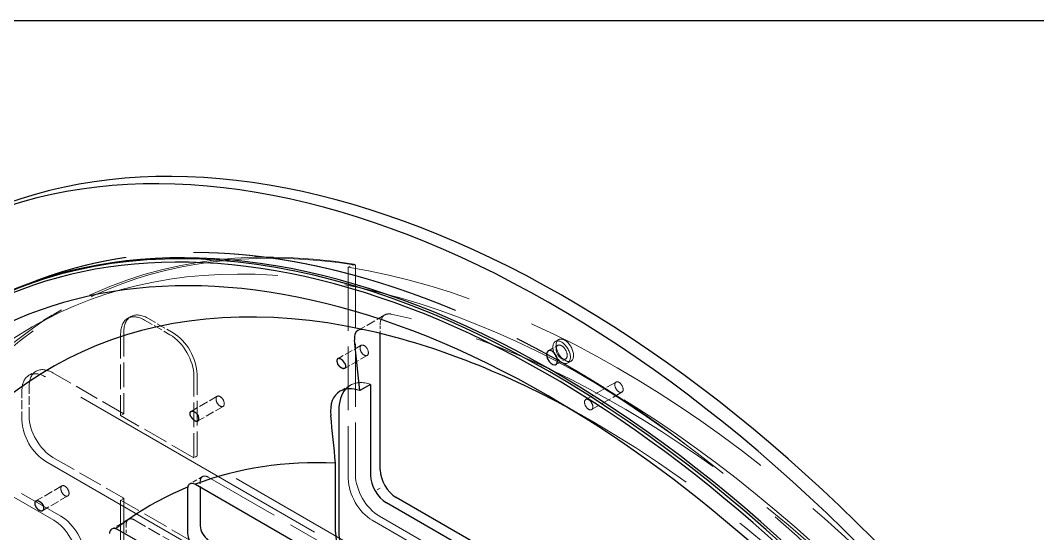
# Model space of a CAD drawing. Extents: x 0 to 894, y -8 to 586.
# Drawn here: x 54.64 to 99.82, y 551.19 to 574 of the extents above; entities that cross this region are included whole.
import ezdxf

# ---------------------------------------------------------------- set-up
doc = ezdxf.new("R2010")
doc.units = 0
doc.linetypes.add('DASHED', pattern=[15, 12, -3])
doc.layers.get('0').update_dxf_attribs({"lineweight": 13})

msp = doc.modelspace()

# ---------------------------------------------------------------- linework, layer by layer
at = {"color": 7, "lineweight": 25}
for p, q in [((30, 574), (821, 574)), ((70.6207, 554.0275), (70.6207, 560.0864)), ((70.1965, 557.8238), (69.7113, 557.5437)), ((70.1965, 557.8238), (70.1965, 553.7826)), ((68.7822, 556.6403), (68.7822, 551.3331)), ((68.6408, 551.2514), (68.6408, 554.3209)), ((62.0647, 553.2508), (62.0732, 553.2542)), ((62.0647, 553.1702), (62.0647, 551.2106)), ((62.4023, 553.3836), (62.4018, 553.3834)), ((69.1818, 549.4694), (62.4183, 553.3743)), ((62.6304, 553.2518), (62.6304, 551.5372)), ((95.9933, 538.5621), (71.3278, 552.8028)), ((92.8239, 539.9021), (70.9036, 552.5578)), ((58.8837, 551.4142), (58.8764, 551.4086)), ((60.6505, 550.3941), (58.9535, 551.3739))]:
    msp.add_line(p, q, dxfattribs=at)
at = {"color": 7, "linetype": 'DASHED', "lineweight": 13, "ltscale": 0.007144}
msp.add_line((69.2065, 563.0263), (69.454, 563.1692), dxfattribs=at)
at = {"color": 7, "linetype": 'DASHED', "lineweight": 13, "ltscale": 0.235177}
msp.add_line((69.2065, 563.0263), (69.2065, 553.6193), dxfattribs=at)
at = {"color": 7, "linetype": 'DASHED', "lineweight": 13, "ltscale": 0.002109}
msp.add_line((69.5247, 563.1232), (69.454, 563.1692), dxfattribs=at)
at = {"color": 7, "linetype": 'DASHED', "lineweight": 13, "ltscale": 0.233006}
msp.add_line((69.5247, 563.1232), (69.5247, 553.803), dxfattribs=at)
at = {"color": 7, "linetype": 'DASHED', "lineweight": 13, "ltscale": 0.037763}
msp.add_line((55.1662, 560.382), (56.4744, 561.1373), dxfattribs=at)
at = {"color": 7, "linetype": 'DASHED', "lineweight": 13, "ltscale": 0.004082}
for p, q in [((59.547, 560.8379), (59.4055, 560.7562)), ((79.0981, 558.8584), (78.9568, 558.7768)), ((59.2363, 556.5178), (59.0949, 556.4362)), ((62.489, 554.6399), (62.3476, 554.5582)), ((59.2363, 552.7619), (59.0949, 552.6803))]:
    msp.add_line(p, q, dxfattribs=at)
at = {"color": 7, "linetype": 'DASHED', "lineweight": 13, "ltscale": 0.03266}
for p, q in [((60.297, 560.7636), (61.4283, 560.1104)), ((60.1555, 560.6819), (61.2869, 560.0288)), ((55.029, 556.4158), (55.029, 557.7221)), ((54.7108, 556.232), (54.7108, 557.5384))]:
    msp.add_line(p, q, dxfattribs=at)
at = {"color": 7, "linetype": 'DASHED', "lineweight": 13, "ltscale": 0.034426}
msp.add_line((70.8278, 560.9082), (69.6353, 560.2197), dxfattribs=at)
at = {"color": 7, "linetype": 'DASHED', "lineweight": 13, "ltscale": 0.009101}
msp.add_line((70.6207, 560.0864), (70.6207, 560.4504), dxfattribs=at)
at = {"color": 7, "linetype": 'DASHED', "lineweight": 13, "ltscale": 0.090835}
for p, q in [((59.0949, 560.0696), (59.0949, 556.4362)), ((59.2363, 560.1512), (59.2363, 556.5178)), ((59.2363, 556.5178), (56.0897, 558.3345)), ((62.3476, 554.5582), (62.3476, 558.1916)), ((62.489, 554.6399), (62.489, 558.2733)), ((56.0897, 554.5786), (59.2363, 552.7619))]:
    msp.add_line(p, q, dxfattribs=at)
at = {"color": 7, "linetype": 'DASHED', "lineweight": 13, "ltscale": 0.030088}
msp.add_line((69.7836, 559.5599), (68.7413, 558.9581), dxfattribs=at)
at = {"color": 7, "linetype": 'DASHED', "lineweight": 13, "ltscale": 0.012247}
for p, q in [((78.5067, 559.5562), (78.0825, 559.3112)), ((78.8567, 558.95), (78.4325, 558.705))]:
    msp.add_line(p, q, dxfattribs=at)
at = {"color": 7, "linetype": 'DASHED', "lineweight": 13, "ltscale": 0.004083}
msp.add_line((78.5482, 559.811), (78.4067, 559.7294), dxfattribs=at)
at = {"color": 7, "linetype": 'DASHED', "lineweight": 13, "ltscale": 0.02893}
msp.add_line((70.0436, 559.1096), (69.0415, 558.531), dxfattribs=at)
at = {"color": 7, "linetype": 'DASHED', "lineweight": 13, "ltscale": 0.032798}
msp.add_line((80.1738, 557.9017), (79.0376, 558.5577), dxfattribs=at)
at = {"color": 7, "linetype": 'DASHED', "lineweight": 13, "ltscale": 3.4e-05}
msp.add_line((79.0993, 558.8591), (79.0981, 558.8584), dxfattribs=at)
at = {"color": 7, "linetype": 'DASHED', "lineweight": 13, "ltscale": 0.009186}
msp.add_line((55.3397, 558.4088), (55.0215, 558.2251), dxfattribs=at)
at = {"color": 7, "linetype": 'DASHED', "lineweight": 13}
for p, q in [((106.6832, 528.7569), (55.7715, 558.1508)), ((100.6021, 532.6353), (62.489, 554.6399)), ((55.7715, 554.3949), (106.6832, 525.001)), ((59.0949, 552.6803), (59.0949, 508.6711)), ((59.2363, 552.7619), (59.2363, 508.7528)), ((70.2672, 551.7821), (97.1372, 536.2687)), ((70.5854, 551.9658), (97.4554, 536.4524))]:
    msp.add_line(p, q, dxfattribs=at)
at = {"color": 7, "linetype": 'DASHED', "lineweight": 13, "ltscale": 0.013534}
msp.add_line((69.3001, 557.7848), (68.8313, 557.5141), dxfattribs=at)
at = {"color": 7, "linetype": 'DASHED', "lineweight": 13, "ltscale": 0.038784}
for p, q in [((81.0973, 557.9269), (79.7538, 557.1512)), ((81.3573, 557.4766), (80.0138, 556.7009))]:
    msp.add_line(p, q, dxfattribs=at)
at = {"color": 7, "linetype": 'DASHED', "lineweight": 13, "ltscale": 0.033509}
for p, q in [((63.3843, 557.2941), (62.2235, 556.6239)), ((56.49, 553.3137), (55.3292, 552.6435))]:
    msp.add_line(p, q, dxfattribs=at)
at = {"color": 7, "linetype": 'DASHED', "lineweight": 13, "ltscale": 0.056123}
msp.add_line((80.0321, 556.1873), (78.0879, 557.3097), dxfattribs=at)
at = {"color": 7, "linetype": 'DASHED', "lineweight": 13, "ltscale": 0.032251}
for p, q in [((63.6443, 556.8438), (62.5271, 556.1988)), ((56.75, 552.8634), (55.6328, 552.2183))]:
    msp.add_line(p, q, dxfattribs=at)
at = {"color": 7, "linetype": 'DASHED', "lineweight": 13, "ltscale": 0.093897}
for p, q in [((62.3476, 554.5582), (59.0949, 556.4362)), ((62.3476, 550.8023), (59.0949, 552.6803))]:
    msp.add_line(p, q, dxfattribs=at)
at = {"color": 7, "linetype": 'DASHED', "lineweight": 13, "ltscale": 0.16839}
msp.add_line((56.4432, 551.9658), (50.61, 555.3337), dxfattribs=at)
at = {"color": 7, "linetype": 'DASHED', "lineweight": 13, "ltscale": 0.170718}
msp.add_line((56.125, 551.7821), (50.2112, 555.1965), dxfattribs=at)
at = {"color": 7, "linetype": 'DASHED', "lineweight": 13, "ltscale": 6.1e-05}
for p, q in [((55.0263, 555.1894), (55.0242, 555.1882)), ((69.522, 552.5767), (69.5199, 552.5754))]:
    msp.add_line(p, q, dxfattribs=at)
at = {"color": 7, "linetype": 'DASHED', "lineweight": 13, "ltscale": 0.016574}
msp.add_line((62.734, 553.7257), (62.1598, 553.3942), dxfattribs=at)
at = {"color": 7, "linetype": 'DASHED', "lineweight": 13, "ltscale": 0.281691}
msp.add_line((62.984, 553.7009), (72.742, 548.0671), dxfattribs=at)
at = {"color": 7, "linetype": 'DASHED', "lineweight": 13, "ltscale": 0.006124}
msp.add_line((62.6304, 553.4968), (62.6304, 553.2518), dxfattribs=at)
at = {"color": 7, "lineweight": 13}
msp.add_line((70.6207, 553.211), (70.4902, 553.1356), dxfattribs=at)
at = {"color": 7, "linetype": 'DASHED', "lineweight": 13, "ltscale": 0.021677}
msp.add_line((59.4459, 551.8273), (58.695, 551.3938), dxfattribs=at)
at = {"color": 7, "linetype": 'DASHED', "lineweight": 13, "ltscale": 0.04899}
msp.add_line((59.6959, 551.8025), (61.393, 550.8228), dxfattribs=at)
at = {"color": 7, "linetype": 'DASHED', "lineweight": 13, "ltscale": 0.011227}
msp.add_line((59.3424, 551.5984), (59.3424, 551.1493), dxfattribs=at)
at = {"color": 7, "lineweight": 25}
for points in [[(69.7113, 557.5437, 0.000196), (69.4774, 559.7903)], [(68.6408, 554.3209, 0.000314), (68.4284, 556.436)]]:
    msp.add_lwpolyline(points, format="xyb", dxfattribs=at)
at = {"color": 7, "linetype": 'DASHED', "lineweight": 13}
msp.add_arc((79.0103, 559.0109), 0.176, 270.85028, 299.95239, dxfattribs=at)
at = {"color": 7, "lineweight": 25}
for centre, major_axis, ratio, start_param, end_param in [((78.8232, 516.3054), (27.8, -48.151), 0.57735, 1.8561945, 3.141611), ((78.2575, 515.9788), (27.8, -48.151), 0.57735, 1.8561945, 3.141611), ((78.1514, 515.9175), (26, -45.0333), 0.57735, 0.0000184, 3.141611), ((78.2575, 515.9788), (26, -45.0333), 0.57735, 1.8561945, 3.141611), ((78.0807, 515.8767), (25.375, -43.9508), 0.57735, 2.3559928, 7.0688158), ((78.0807, 515.8767), (25.95, -44.9467), 0.57735, 5.4975854, 10.2104084), ((78.2575, 515.9788), (27.8, -48.151), 0.57735, 3.141611, 6.2832037), ((80.0252, 516.9994), (24, -41.5692), 0.57735, 2.6586575, 3.4637961), ((70.206, 559.4016), (0.5986, -0.7997), 0.528945, 3.078479, 3.8664203), ((70.2078, 559.3984), (0.6003, -0.8031), 0.528012, 2.5953887, 3.0789275), ((80.0252, 516.9994), (24, -41.5692), 0.57735, 2.3844451, 2.6586575), ((78.2575, 559.0081), (0.175, -0.3031), 0.57735, 3.1416217, 5.9977871), ((78.2575, 559.0081), (0.175, -0.3031), 0.57735, 0.0000291, 3.1416217), ((78.2575, 559.0081), (0.175, -0.3031), 0.57735, 5.9977871, 6.2832144), ((70.55, 555.6197), (-1.25, 2.1651), 0.57735, 0.1938776, 0.7853982), ((70.2605, 555.4592), (1.4999, -2.0083), 0.533689, 2.4937304, 3.0784039), ((70.2421, 555.4898), (1.4825, -1.9769), 0.537348, 3.0769259, 3.8693413), ((78.0807, 515.8767), (25.375, -43.9508), 0.57735, 1.8561945, 2.3559928), ((80.6616, 517.3668), (20.25, -35.074), 0.57735, 2.7893678, 3.047569), ((71.3278, 553.6193), (0.5, -0.866), 0.57735, 3.9269908, 5.4977871), ((70.9036, 553.3743), (-0.5, 0.866), 0.57735, 0.7853982, 2.3561945), ((80.6616, 517.3668), (20.25, -35.074), 0.57735, 3.0629669, 3.2202184), ((62.4183, 552.9661), (0.25, -0.433), 0.57735, 3.7073111, 3.9269908), ((62.4507, 552.9864), (0.3095, -0.3952), 0.56213, 3.0621198, 3.6286797), ((62.4522, 552.9842), (0.3109, -0.3975), 0.560711, 2.3248308, 3.0626122), ((62.4183, 552.9661), (0.25, -0.433), 0.57735, 2.3561945, 2.4028554), ((55.4807, 552.4311), (0.1623, -0.2051), 0.584861, 3.0558578, 4.3421393), ((55.4807, 552.4311), (0.1632, -0.2053), 0.584135, 6.1963397, 7.4807503), ((80.0252, 516.9994), (24, -41.5692), 0.57735, 3.4637961, 5.0216681), ((58.986, 550.9858), (0.3112, -0.3943), 0.578284, 3.0576417, 3.7973013), ((58.9875, 550.9836), (0.3127, -0.3965), 0.576806, 2.4931062, 3.0579793), ((58.9535, 550.9656), (0.25, -0.433), 0.57735, 2.3561945, 2.5758738), ((62.984, 551.3331), (0.25, -0.433), 0.57735, 3.9269908, 5.4977871), ((70.4086, 550.2308), (1.25, -2.1651), 0.57735, 3.9269908, 4.7307931), ((70.55, 550.3124), (-1.25, 2.1651), 0.57735, 0.7853982, 1.5892005), ((62.4183, 551.0065), (0.25, -0.433), 0.57735, 3.9269908, 5.4977871)]:
    msp.add_ellipse(centre, major_axis=major_axis, ratio=ratio, start_param=start_param, end_param=end_param, dxfattribs=at)
at = {"color": 7, "linetype": 'DASHED', "lineweight": 13}
for centre, major_axis, ratio, start_param, end_param in [((78.8232, 516.3054), (27.8, -48.151), 0.57735, 3.141611, 6.2832037), ((81.5455, 517.8771), (24.95, -43.2147), 0.57735, 2.703836, 3.4252393), ((80.1667, 517.081), (25, -43.3013), 0.57735, 2.3559928, 3.141611), ((81.4748, 517.8363), (25, -43.3013), 0.57735, 2.7031114, 3.141611), ((81.2273, 517.6934), (25, -43.3013), 0.57735, 1.8555398, 2.7031114), ((78.2575, 515.9788), (26, -45.0333), 0.57735, 3.141611, 6.2832037), ((81.4748, 517.8363), (25, -43.3013), 0.57735, 3.141611, 3.4263361), ((60.1555, 559.4572), (0.75, -1.299), 0.57735, 3.1415927, 3.9269908), ((60.297, 559.5389), (0.75, -1.299), 0.57735, 3.1415927, 3.9269908), ((60.1555, 559.4572), (0.75, -1.299), 0.57735, 2.3561945, 3.1415927), ((60.297, 559.5389), (0.75, -1.299), 0.57735, 2.3561945, 3.1415927), ((71.3278, 560.0422), (0.5, -0.866), 0.57735, 3.1416192, 3.9269908), ((71.3278, 560.0422), (0.5, -0.866), 0.57735, 2.6586575, 3.1416192), ((81.2273, 517.6934), (24, -41.5692), 0.57735, 1.8929997, 2.6586575), ((80.1667, 517.081), (25, -43.3013), 0.57735, 3.141611, 6.2832037), ((61.2869, 558.804), (0.75, -1.299), 0.57735, 0.7853982, 2.3561945), ((61.4283, 558.8857), (0.75, -1.299), 0.57735, 0.7853982, 2.3561945), ((78.8232, 559.3347), (0.275, -0.4763), 0.57735, 2.8561945, 3.1415927), ((78.8232, 559.3347), (0.275, -0.4763), 0.57735, 0.0042704, 2.8561945), ((69.9136, 559.3347), (0.13, -0.2252), 0.57735, 3.1416217, 4.4269908), ((69.9136, 559.3347), (0.13, -0.2252), 0.57735, 0.0000291, 3.1416217), ((78.6817, 559.2531), (-0.275, 0.4763), 0.57735, 0.0000291, 3.1416217), ((78.8232, 559.3347), (0.275, -0.4763), 0.57735, 3.1415927, 4.7081186), ((78.6817, 559.2531), (-0.275, 0.4763), 0.57735, 5.9977871, 6.2832144), ((78.6817, 559.2531), (-0.175, 0.3031), 0.57735, 0.0000291, 2.8561945), ((78.6817, 559.2531), (-0.275, 0.4763), 0.57735, 3.1416217, 5.9977871), ((78.6817, 559.2531), (-0.175, 0.3031), 0.57735, 3.1416217, 6.2832144), ((69.9136, 559.3347), (0.13, -0.2252), 0.57735, 4.4269908, 6.2832144), ((78.6817, 559.2531), (-0.175, 0.3031), 0.57735, 2.8561945, 3.1416217), ((56.0897, 557.1098), (0.75, -1.299), 0.57735, 2.3561945, 3.1415927), ((79.3364, 516.8704), (25.7423, -44.2212), 0.572459, 1.8525811, 2.3560987), ((55.7715, 556.9261), (0.75, -1.299), 0.57735, 3.1415927, 3.9269908), ((55.7715, 556.9261), (0.75, -1.299), 0.57735, 2.3561945, 3.1415927), ((56.0897, 557.1098), (0.75, -1.299), 0.57735, 3.1415927, 3.9269908), ((70.55, 555.6197), (-1.25, 2.1651), 0.57735, 6.2831314, 6.4770629), ((70.55, 555.6197), (-1.25, 2.1651), 0.57735, 5.6991451, 6.2831314), ((80.1667, 517.081), (25, -43.3013), 0.57735, 0.7856305, 2.3559928), ((81.2273, 557.7017), (0.13, -0.2252), 0.57735, 3.1416217, 4.4269908), ((81.2273, 557.7017), (0.13, -0.2252), 0.57735, 4.4269908, 6.2832144), ((81.2273, 557.7017), (0.13, -0.2252), 0.57735, 0.0000291, 3.1416217), ((63.5143, 557.0689), (0.13, -0.2252), 0.57735, 3.1416217, 6.2832144), ((63.5143, 557.0689), (0.13, -0.2252), 0.57735, 1.2853982, 3.1416217), ((79.8838, 556.9261), (-0.13, 0.2252), 0.57735, 0.0000291, 1.2853982), ((79.8838, 556.9261), (-0.13, 0.2252), 0.57735, 3.1416217, 6.2832144), ((63.5143, 557.0689), (0.13, -0.2252), 0.57735, 0.0000291, 1.2853982), ((80.0252, 516.9994), (24, -41.5692), 0.57735, 2.3559928, 2.3844451), ((79.8838, 556.9261), (-0.13, 0.2252), 0.57735, 1.2853982, 3.1416217), ((55.7715, 555.6197), (0.75, -1.299), 0.57735, 3.9269908, 5.4977871), ((56.0897, 555.8034), (0.75, -1.299), 0.57735, 3.9269908, 5.4977871), ((80.0252, 516.9994), (24, -41.5692), 0.57735, 1.8929997, 2.3559928), ((62.984, 553.2927), (0.25, -0.433), 0.57735, 3.1415927, 3.9269908), ((62.984, 553.2927), (0.25, -0.433), 0.57735, 2.3561945, 3.1415927), ((70.2672, 553.0069), (0.75, -1.299), 0.57735, 3.9269908, 5.4977871), ((70.5854, 553.1906), (0.75, -1.299), 0.57735, 3.9269908, 5.4977871), ((56.62, 553.0885), (0.13, -0.2252), 0.57735, 3.1416217, 6.2832144), ((56.62, 553.0885), (0.13, -0.2252), 0.57735, 1.2853982, 3.1416217), ((56.62, 553.0885), (0.13, -0.2252), 0.57735, 0.0000291, 1.2853982), ((56.125, 550.5574), (0.75, -1.299), 0.57735, 0.7853982, 2.3561945), ((56.4432, 550.7411), (0.75, -1.299), 0.57735, 0.7853982, 2.3561945), ((59.6959, 551.3943), (0.25, -0.433), 0.57735, 3.1415927, 3.9269908), ((59.6959, 551.3943), (0.25, -0.433), 0.57735, 2.3561945, 3.1415927)]:
    msp.add_ellipse(centre, major_axis=major_axis, ratio=ratio, start_param=start_param, end_param=end_param, dxfattribs=at)
for points, degree, knots in [([(61.2288, 489.2749), (61.1713, 489.3527), (61.0562, 489.5083), (60.8837, 489.7417), (60.7112, 489.9751), (60.5389, 490.2084), (60.3666, 490.4417), (60.1945, 490.675), (60.0225, 490.9084), (59.8505, 491.142), (59.6787, 491.3757), (59.5069, 491.6097), (59.3352, 491.8439), (59.1636, 492.0784), (58.9922, 492.3132), (58.8209, 492.5482), (58.6498, 492.7834), (58.479, 493.0188), (58.3084, 493.2545), (58.1381, 493.4905), (57.968, 493.7267), (57.7983, 493.9632), (57.629, 494.2), (57.4599, 494.4371), (57.2912, 494.6746), (57.1229, 494.9124), (56.9549, 495.1506), (56.7874, 495.3891), (56.6203, 495.6281), (56.4536, 495.8675), (56.2873, 496.1073), (56.1216, 496.3475), (55.9563, 496.5882), (55.7916, 496.8293), (55.6274, 497.0709), (55.4638, 497.3129), (55.3008, 497.5554), (55.1384, 497.7984), (54.9766, 498.0418), (54.8155, 498.2858), (54.655, 498.5303), (54.4953, 498.7753), (54.3362, 499.0209), (54.1779, 499.267), (54.0203, 499.5136), (53.8636, 499.7608), (53.7076, 500.0086), (53.5524, 500.257), (53.3981, 500.5059), (53.2445, 500.7556), (53.0914, 501.0066), (52.9384, 501.2595), (52.7854, 501.5146), (52.6328, 501.7714), (52.4812, 502.0288), (52.3313, 502.2857), (52.1834, 502.5417), (52.0373, 502.7971), (51.8926, 503.0525), (51.749, 503.3083), (51.6064, 503.5648), (51.4649, 503.8219), (51.3244, 504.0795), (51.185, 504.3378), (51.0467, 504.5965), (50.9093, 504.8558), (50.7731, 505.1156), (50.6379, 505.376), (50.5037, 505.6368), (50.3706, 505.8981), (50.2385, 506.1598), (50.1074, 506.422), (49.9775, 506.6846), (49.8485, 506.9477), (49.7206, 507.2111), (49.5938, 507.4749), (49.468, 507.7391), (49.3432, 508.0037), (49.2195, 508.2686), (49.0969, 508.5339), (48.9753, 508.7995), (48.8547, 509.0653), (48.7352, 509.3315), (48.6167, 509.598), (48.4992, 509.8647), (48.3828, 510.1317), (48.2675, 510.3989), (48.1531, 510.6664), (48.0399, 510.934), (47.9276, 511.2019), (47.8164, 511.47), (47.7062, 511.7382), (47.5971, 512.0066), (47.489, 512.2752), (47.382, 512.5439), (47.2759, 512.8128), (47.1709, 513.0817), (47.067, 513.3508), (46.964, 513.62), (46.8622, 513.8892), (46.7613, 514.1585), (46.6615, 514.4279), (46.5627, 514.6974), (46.4649, 514.9668), (46.3681, 515.2364), (46.2722, 515.5065), (46.1769, 515.7778), (46.0821, 516.0505), (45.988, 516.3244), (45.8948, 516.5986), (45.8029, 516.8722), (45.7124, 517.1445), (45.6234, 517.4153), (45.5359, 517.6851), (45.4494, 517.9542), (45.3641, 518.2233), (45.2798, 518.4922), (45.1965, 518.761), (45.1142, 519.0297), (45.033, 519.2983), (44.9529, 519.5668), (44.8738, 519.8351), (44.7958, 520.1033), (44.7188, 520.3714), (44.6428, 520.6393), (44.568, 520.907), (44.4942, 521.1745), (44.4215, 521.4419), (44.3498, 521.7091), (44.2792, 521.9761), (44.2097, 522.2428), (44.1413, 522.5094), (44.074, 522.7758), (44.0077, 523.0419), (43.9426, 523.3078), (43.8785, 523.5735), (43.8156, 523.8389), (43.7537, 524.104), (43.693, 524.3689), (43.6333, 524.6336), (43.5748, 524.8979), (43.5174, 525.162), (43.4611, 525.4257), (43.4059, 525.6892), (43.3518, 525.9524), (43.2989, 526.2152), (43.2471, 526.4777), (43.1964, 526.7399), (43.1469, 527.0018), (43.0985, 527.2633), (43.0512, 527.5244), (43.005, 527.7855), (42.9599, 528.0471), (42.9155, 528.3101), (42.872, 528.5755), (42.8291, 528.8435), (42.787, 529.1142), (42.7458, 529.3874), (42.7055, 529.6624), (42.6663, 529.9385), (42.6284, 530.215), (42.5918, 530.4909), (42.5567, 530.7653), (42.5232, 531.0374), (42.4913, 531.3066), (42.4611, 531.5723), (42.4324, 531.8345), (42.4054, 532.0931), (42.3798, 532.3487), (42.3556, 532.6022), (42.3327, 532.8544), (42.311, 533.1058), (42.2905, 533.3568), (42.2711, 533.6072), (42.253, 533.857), (42.2361, 534.1063), (42.2203, 534.355), (42.2057, 534.6032), (42.1923, 534.8507), (42.1801, 535.0977), (42.1691, 535.3441), (42.1593, 535.5898), (42.1507, 535.835), (42.1432, 536.0795), (42.1369, 536.3234), (42.1319, 536.5666), (42.128, 536.8093), (42.1252, 537.0512), (42.1237, 537.2925), (42.1234, 537.5331), (42.1242, 537.7731), (42.1262, 538.0123), (42.1294, 538.2509), (42.1338, 538.4887), (42.1393, 538.7259), (42.1461, 538.9623), (42.154, 539.198), (42.1631, 539.433), (42.1733, 539.6672), (42.1848, 539.9007), (42.1974, 540.1335), (42.2112, 540.3654), (42.2262, 540.5966), (42.2423, 540.827), (42.2597, 541.0567), (42.2782, 541.2855), (42.2978, 541.5136), (42.3187, 541.7408), (42.3407, 541.9672), (42.3639, 542.1926), (42.3882, 542.4166), (42.4135, 542.6383), (42.4396, 542.8568), (42.4665, 543.0717), (42.4941, 543.2825), (42.5222, 543.4892), (42.5509, 543.6919), (42.5802, 543.8908), (42.61, 544.0864), (42.6405, 544.2791), (42.6716, 544.4696), (42.7034, 544.6585), (42.7361, 544.8465), (42.7698, 545.0343), (42.8045, 545.2225), (42.8406, 545.4116), (42.878, 545.6023), (42.9168, 545.7949), (42.9573, 545.9896), (42.9995, 546.1867), (43.0433, 546.386), (43.0889, 546.5874), (43.1362, 546.7903), (43.185, 546.9941), (43.2353, 547.1979), (43.2867, 547.4012), (43.3393, 547.6034), (43.3931, 547.8047), (43.448, 548.0049), (43.504, 548.2041), (43.5611, 548.4023), (43.6194, 548.5995), (43.6788, 548.7956), (43.7394, 548.9907), (43.8011, 549.1847), (43.8638, 549.3777), (43.9277, 549.5696), (43.9928, 549.7604), (44.0589, 549.9502), (44.1262, 550.1389), (44.1945, 550.3265), (44.264, 550.513), (44.3346, 550.6984), (44.4063, 550.8827), (44.479, 551.0659), (44.5529, 551.248), (44.6279, 551.4289), (44.704, 551.6087), (44.7812, 551.7874), (44.8594, 551.965), (44.9388, 552.1414), (45.0192, 552.3167), (45.1007, 552.4908), (45.1833, 552.6637), (45.267, 552.8355), (45.3518, 553.0061), (45.4376, 553.1755), (45.5245, 553.3437), (45.6125, 553.5107), (45.7016, 553.6766), (45.7917, 553.8412), (45.8829, 554.0046), (45.9749, 554.1664), (46.0674, 554.326), (46.1601, 554.483), (46.2527, 554.637), (46.3454, 554.7882), (46.4381, 554.937), (46.5314, 555.0838), (46.6254, 555.2294), (46.7207, 555.3742), (46.8176, 555.519), (46.9164, 555.664), (47.0174, 555.8095), (47.1204, 555.9553), (47.2253, 556.1009), (47.3316, 556.2459), (47.4391, 556.3898), (47.5475, 556.5324), (47.657, 556.6736), (47.7675, 556.8136), (47.8789, 556.9523), (47.9914, 557.0896), (48.1049, 557.2257), (48.2193, 557.3604), (48.3348, 557.4938), (48.4512, 557.6259), (48.5686, 557.7567), (48.6869, 557.8861), (48.8063, 558.0142), (48.9266, 558.141), (49.0478, 558.2664), (49.17, 558.3905), (49.2932, 558.5132), (49.4173, 558.6346), (49.5423, 558.7546), (49.6683, 558.8733), (49.7952, 558.9906), (49.9231, 559.1065), (50.0519, 559.2211), (50.1816, 559.3342), (50.3122, 559.446), (50.4437, 559.5565), (50.5761, 559.6655), (50.7095, 559.7731), (50.8437, 559.8794), (50.9789, 559.9842), (51.1149, 560.0877), (51.2518, 560.1897), (51.3896, 560.2904), (51.5283, 560.3896), (51.6679, 560.4874), (51.8083, 560.5838), (51.9496, 560.6788), (52.0918, 560.7723), (52.2349, 560.8645), (52.3788, 560.9551), (52.5234, 561.0443), (52.6686, 561.1319), (52.8137, 561.2175), (52.9583, 561.3009), (53.1022, 561.382), (53.2454, 561.4611), (53.3884, 561.5382), (53.5316, 561.6136), (53.6754, 561.6878), (53.8206, 561.7608), (53.9675, 561.8331), (54.1166, 561.9047), (54.268, 561.9756), (54.4216, 562.0457), (54.577, 562.1148), (54.7336, 562.1826), (54.8911, 562.249), (55.0493, 562.314), (55.2083, 562.3774), (55.368, 562.4393), (55.5283, 562.4997), (55.6894, 562.5586), (55.8511, 562.616), (56.0136, 562.6719), (56.1766, 562.7263), (56.3404, 562.7792), (56.5047, 562.8306), (56.6697, 562.8805), (56.8354, 562.9289), (57.0017, 562.9757), (57.1686, 563.0211), (57.3362, 563.065), (57.5044, 563.1074), (57.6733, 563.1483), (57.8428, 563.1876), (58.0129, 563.2255), (58.1837, 563.2619), (58.3551, 563.2969), (58.5272, 563.3303), (58.7, 563.3622), (58.8734, 563.3926), (59.0474, 563.4216), (59.2221, 563.449), (59.3975, 563.475), (59.5736, 563.4994), (59.7503, 563.5224), (59.9278, 563.5438), (60.1058, 563.5637), (60.2846, 563.5822), (60.464, 563.5991), (60.6441, 563.6145), (60.8248, 563.6284), (61.0062, 563.6407), (61.1882, 563.6516), (61.3709, 563.6609), (61.5542, 563.6686), (61.7381, 563.6748), (61.9226, 563.6795), (62.1077, 563.6826), (62.2933, 563.6842), (62.4794, 563.6843), (62.6662, 563.6828), (62.8534, 563.6797), (63.0412, 563.6751), (63.2294, 563.6689), (63.4182, 563.6611), (63.6076, 563.6518), (63.7974, 563.641), (63.9877, 563.6286), (64.1785, 563.6147), (64.3698, 563.5992), (64.5615, 563.5822), (64.7538, 563.5636), (64.9465, 563.5435), (65.1396, 563.5218), (65.3332, 563.4987), (65.5273, 563.474), (65.7219, 563.4478), (65.9169, 563.42), (66.1126, 563.3907), (66.3089, 563.3599), (66.5058, 563.3274), (66.7033, 563.2935), (66.9015, 563.2579), (67.1003, 563.2208), (67.2998, 563.1822), (67.4999, 563.1419), (67.7006, 563.1001), (67.9019, 563.0567), (68.1037, 563.0118), (68.306, 562.9653), (68.5088, 562.9173), (68.712, 562.8677), (68.9156, 562.8166), (69.1195, 562.764), (69.3237, 562.7099), (69.5282, 562.6543), (69.7329, 562.5972), (69.9377, 562.5387), (70.1427, 562.4787), (70.3477, 562.4174), (70.5528, 562.3546), (70.7579, 562.2904), (70.963, 562.2249), (71.1681, 562.158), (71.3732, 562.0898), (71.5782, 562.0202), (71.7831, 561.9493), (71.988, 561.8771), (72.193, 561.8035), (72.3979, 561.7286), (72.6029, 561.6524), (72.808, 561.5748), (73.0132, 561.4959), (73.2186, 561.4155), (73.4241, 561.3339), (73.6297, 561.2508), (73.8355, 561.1665), (74.0414, 561.0807), (74.2473, 560.9937), (74.4534, 560.9053), (74.6595, 560.8156), (74.8657, 560.7245), (75.0719, 560.6322), (75.2782, 560.5385), (75.4845, 560.4435), (75.6909, 560.3471), (75.8973, 560.2494), (76.1038, 560.1503), (76.3104, 560.0499), (76.5171, 559.948), (76.7239, 559.8448), (76.9308, 559.7402), (77.1378, 559.6342), (77.3449, 559.5267), (77.5522, 559.4178), (77.7595, 559.3076), (77.9669, 559.1958), (78.1744, 559.0827), (78.3819, 558.9681), (78.5894, 558.8521), (78.797, 558.7347), (79.0047, 558.6158), (79.2123, 558.4955), (79.42, 558.3738), (79.6277, 558.2505), (79.8355, 558.1258), (80.0432, 557.9997), (80.2509, 557.8721), (80.4586, 557.743), (80.6663, 557.6124), (80.8739, 557.4804), (81.0812, 557.3471), (81.288, 557.2125), (81.4944, 557.0767), (81.7006, 556.9395), (81.9068, 556.8008), (82.1133, 556.6603), (82.3202, 556.5181), (82.5273, 556.374), (82.734, 556.2286), (82.9396, 556.0825), (83.1437, 555.9358), (83.3499, 555.7859), (83.5507, 555.6385), (83.7732, 555.473), (83.9104, 555.3707), (84.226, 555.1307), (84.1311, 555.203), (84.1138, 555.2161)], 3, [0, 0, 0, 0, 2.9033825, 5.805967, 8.7075203, 11.6080725, 14.5078588, 17.4072612, 20.3067492, 23.2068201, 26.1079386, 29.0104759, 31.9146484, 34.8204554, 37.7276168, 40.6355947, 43.5441223, 46.4531323, 49.3625919, 52.2724974, 55.1828692, 58.0937473, 61.005186, 63.9172488, 66.8300034, 69.7435162, 72.6578473, 75.5730447, 78.4891392, 81.4061388, 84.3240229, 87.242737, 90.1621874, 93.0822899, 96.0030309, 98.9244042, 101.8464033, 104.7690218, 107.6922528, 110.6160895, 113.5405251, 116.4655529, 119.3911659, 122.3173574, 125.2441205, 128.1714482, 131.0993335, 134.0277694, 136.9567482, 139.8862643, 142.821407, 145.7766424, 148.7544538, 151.7461669, 154.7376589, 157.7150745, 160.6705464, 163.6079178, 166.5417561, 169.4758915, 172.410241, 175.3447212, 178.2792477, 181.2137362, 184.1481018, 187.0822596, 190.0161244, 192.9496111, 195.882635, 198.815111, 201.7469549, 204.6780823, 207.6084095, 210.5378533, 213.4663306, 216.3937593, 219.3200576, 222.2451446, 225.1689396, 228.0913631, 231.0123358, 233.9317794, 236.8496163, 239.7657696, 242.6801626, 245.5927181, 248.5033592, 251.4120089, 254.318591, 257.2230292, 260.1252478, 263.0251712, 265.9227243, 268.8178319, 271.7104195, 274.6004125, 277.4877366, 280.372318, 283.2540826, 286.132957, 289.0088678, 291.8817416, 294.7515054, 297.6180864, 300.4814118, 303.3444293, 306.2182998, 309.106878, 312.0056387, 314.9051792, 317.7946976, 320.6654449, 323.5141489, 326.346391, 329.1728653, 331.9953413, 334.8137717, 337.6281091, 340.4383062, 343.2443161, 346.0460918, 348.8435865, 351.6367537, 354.4255468, 357.2099196, 359.989826, 362.7652201, 365.536056, 368.3022884, 371.0638717, 373.820761, 376.5729112, 379.3202777, 382.0628159, 384.8004818, 387.5332311, 390.2610202, 392.9838055, 395.7015438, 398.414192, 401.1217074, 403.8240476, 406.5211703, 409.2130336, 411.8995958, 414.5808158, 417.2566524, 419.9270649, 422.5920129, 425.2514564, 427.9053556, 430.5538823, 433.2041895, 435.8691022, 438.556897, 441.2713273, 444.0123123, 446.7766199, 449.5585425, 452.3505655, 455.1440277, 457.9297721, 460.6987871, 463.4428376, 466.155086, 468.8307029, 471.4674679, 474.0663622, 476.6321515, 479.1739607, 481.7044275, 484.2285503, 486.7463399, 489.2577682, 491.7628076, 494.2614309, 496.7536113, 499.2393224, 501.7185384, 504.1912338, 506.6573837, 509.1169635, 511.5699492, 514.0163171, 516.4560443, 518.889108, 521.3154861, 523.7351569, 526.1480994, 528.5542928, 530.953717, 533.3463526, 535.7321803, 538.1111816, 540.4833386, 542.8486338, 545.2070504, 547.5585721, 549.9031831, 552.2408684, 554.5716134, 556.8954042, 559.2122276, 561.5220709, 563.824922, 566.1207697, 568.4096032, 570.6914126, 572.9661885, 575.2338835, 577.4901992, 579.7242505, 581.9273415, 584.0937006, 586.2201622, 588.3058547, 590.3518951, 592.3610898, 594.3376411, 596.2868597, 598.2148823, 600.1283934, 602.0343515, 603.9397202, 605.8512012, 607.7749734, 609.7164344, 611.6799473, 613.6685914, 615.6839192, 617.7257175, 619.7917759, 621.8776603, 623.9764928, 626.0787432, 628.1754916, 630.2653732, 632.3484116, 634.4246313, 636.4940577, 638.556717, 640.6126364, 642.661844, 644.7043688, 646.7402408, 648.7694908, 650.7921508, 652.8082536, 654.8178331, 656.820924, 658.8175624, 660.807785, 662.7916299, 664.7691361, 666.7403435, 668.7052934, 670.6640281, 672.616591, 674.5630264, 676.5033801, 678.4376989, 680.3660307, 682.2884247, 684.2049313, 686.1156019, 688.0204894, 689.9196478, 691.8131323, 693.7009996, 695.5833074, 697.4601148, 699.3314823, 701.1958516, 703.0437823, 704.8675587, 706.6645514, 708.4362031, 710.1870287, 711.9236331, 713.6537445, 715.385264, 717.1253272, 718.8793809, 720.6502709, 722.4373451, 724.2355683, 726.0352576, 727.8308006, 729.6221225, 731.4093078, 733.1924418, 734.9716107, 736.7469018, 738.5184029, 740.2862026, 742.0503907, 743.8110576, 745.5682943, 747.322193, 749.0728464, 750.8203483, 752.5647929, 754.3062754, 756.0448918, 757.7807388, 759.5139139, 761.2445152, 762.9726417, 764.6983929, 766.4218694, 768.1431721, 769.8624029, 771.579664, 773.2950587, 775.0086908, 776.7206645, 778.431085, 780.1400578, 781.8476893, 783.5540862, 785.2593561, 786.9636068, 788.6669468, 790.3694853, 792.0713318, 793.7725962, 795.4733892, 797.1738211, 798.87154, 800.5580798, 802.2278339, 803.8792705, 805.5141229, 807.1365829, 808.7524956, 810.3685555, 811.9915015, 813.6273112, 815.2803932, 816.9527758, 818.6432919, 820.3467583, 822.0545917, 823.7636462, 825.4738754, 827.1852623, 828.8978089, 830.6115353, 832.3264781, 834.0426902, 835.7602391, 837.4792065, 839.199687, 840.9217873, 842.645625, 844.371328, 846.0990334, 847.8288866, 849.56104, 851.2956527, 853.0328888, 854.7729171, 856.5159096, 858.262041, 860.0114872, 861.7644246, 863.5210292, 865.2814752, 867.0459342, 868.8145741, 870.587558, 872.3650431, 874.1471797, 875.9341099, 877.7259663, 879.5228713, 881.3249355, 883.1322566, 884.9449182, 886.7629882, 888.5865182, 890.4155415, 892.2500718, 894.0901023, 895.9356039, 897.7865238, 899.642791, 901.5044162, 903.371482, 905.244068, 907.1222493, 909.0060961, 910.8956745, 912.7910467, 914.6922709, 916.5994022, 918.5124923, 920.4315901, 922.3567421, 924.2879924, 926.2253834, 928.1689558, 930.1187492, 932.074852, 934.0377597, 936.0080989, 937.9863938, 939.9730704, 941.9684605, 943.9728077, 945.9862725, 948.0089376, 950.0408135, 952.0818438, 954.1319116, 956.1908448, 958.2584222, 960.3343796, 962.4184161, 964.5102004, 966.6093774, 968.7155745, 970.8284087, 972.9474935, 975.0724458, 977.2028932, 979.3384815, 981.4788818, 983.6237986, 985.7729772, 987.9262122, 990.083355, 992.2443224, 994.4091048, 996.5777749, 998.7504963, 1000.9275323, 1003.1092551, 1005.2961544, 1007.4888444, 1009.6877867, 1011.8930004, 1014.1044532, 1016.3221123, 1018.5459477, 1020.7759345, 1023.0120514, 1025.2541925, 1027.5022043, 1029.7560105, 1032.0156078, 1034.2810564, 1036.5524685, 1038.8299986, 1041.113832, 1043.4041744, 1045.70124, 1048.0052407, 1050.3163748, 1052.6348145, 1054.9606951, 1057.2941021, 1059.6350599, 1061.9835187, 1064.3393444, 1066.7024258, 1069.0728, 1071.4505161, 1073.8356197, 1076.2281539, 1078.6281601, 1081.0356792, 1083.4507524, 1085.873422, 1088.3037326, 1090.7417311, 1093.1874681, 1095.6409984, 1098.1018621, 1100.566797, 1103.0338827, 1105.5038927, 1107.9793775, 1110.463722, 1112.9601878, 1115.4709395, 1117.9960563, 1120.5307317, 1123.051491, 1125.5590368, 1128.0842919, 1130.6511066, 1133.2085143, 1135.7485115, 1138.1815785, 1138.7224052, 1138.7224052, 1138.7224052, 1138.7224052]), ([(79.0129, 558.8349), (78.9699, 558.8338), (78.9237, 558.8442), (78.8751, 558.8645), (78.7837, 558.9163), (78.6954, 558.9904), (78.6563, 559.0286), (78.6101, 559.0816), (78.5703, 559.1399), (78.5622, 559.1524), (78.5544, 559.1651), (78.547, 559.178)], 5, [0, 0, 0, 0, 0, 0, 5.6152736, 5.6152736, 5.6152736, 10.4397682, 10.4397682, 10.4397682, 11.7301906, 11.7301906, 11.7301906, 11.7301906, 11.7301906, 11.7301906])]:
    msp.add_open_spline(points, degree=degree, knots=knots, dxfattribs=at)
at = {"color": 7, "lineweight": 25}
for points, knots in [([(68.7413, 558.9581), (68.7286, 558.9508), (68.718, 558.9405), (68.7098, 558.9275), (68.6954, 558.8882), (68.6976, 558.8379), (68.7048, 558.8048), (68.7168, 558.7713), (68.7328, 558.7384), (68.7329, 558.7382), (68.7331, 558.7379), (68.7332, 558.7377)], [0, 0, 0, 0, 0, 0, 2.0391146, 2.0391146, 2.0391146, 5.2890462, 5.2890462, 5.2890462, 5.3107167, 5.3107167, 5.3107167, 5.3107167, 5.3107167, 5.3107167]), ([(69.0495, 558.7513), (69.0293, 558.7927), (69.0027, 558.8331), (68.9711, 558.8704), (68.9094, 558.9273), (68.8429, 558.9609), (68.8141, 558.97), (68.7816, 558.9725), (68.7546, 558.9644), (68.7499, 558.9626), (68.7455, 558.9605), (68.7413, 558.9581)], [0, 0, 0, 0, 0, 0, 4.1135996, 4.1135996, 4.1135996, 7.2154175, 7.2154175, 7.2154175, 7.8873798, 7.8873798, 7.8873798, 7.8873798, 7.8873798, 7.8873798]), ([(69.0415, 558.531), (69.0277, 558.523), (69.0115, 558.5186), (68.9935, 558.5178), (68.9468, 558.5246), (68.8969, 558.5496), (68.868, 558.5696), (68.819, 558.612), (68.7771, 558.6635), (68.7603, 558.6875), (68.7455, 558.7124), (68.7332, 558.7377)], [0, 0, 0, 0, 0, 0, 2.2161409, 2.2161409, 2.2161409, 5.3946416, 5.3946416, 5.3946416, 7.9101584, 7.9101584, 7.9101584, 7.9101584, 7.9101584, 7.9101584]), ([(69.0495, 558.7513), (69.0658, 558.7181), (69.0779, 558.6842), (69.0853, 558.6506), (69.0873, 558.6002), (69.0725, 558.561), (69.0644, 558.5482), (69.0539, 558.5382), (69.0415, 558.531)], [0, 0, 0, 0, 0, 0, 3.3035244, 3.3035244, 3.3035244, 5.3172317, 5.3172317, 5.3172317, 5.3172317, 5.3172317, 5.3172317]), ([(62.2111, 556.4011), (62.1948, 556.4345), (62.1827, 556.4687), (62.1757, 556.5027), (62.1748, 556.5537), (62.191, 556.5933), (62.1996, 556.6062), (62.2106, 556.6165), (62.2235, 556.6239)], [0, 0, 0, 0, 0, 0, 3.3256854, 3.3256854, 3.3256854, 5.3583326, 5.3583326, 5.3583326, 5.3583326, 5.3583326, 5.3583326]), ([(62.2111, 556.4011), (62.2317, 556.359), (62.2592, 556.3181), (62.2918, 556.2808), (62.3555, 556.2249), (62.4234, 556.1933), (62.4525, 556.1851), (62.4856, 556.1835), (62.5134, 556.1922), (62.5182, 556.1941), (62.5227, 556.1963), (62.5271, 556.1988)], [0, 0, 0, 0, 0, 0, 4.1871772, 4.1871772, 4.1871772, 7.3416157, 7.3416157, 7.3416157, 8.0288658, 8.0288658, 8.0288658, 8.0288658, 8.0288658, 8.0288658]), ([(62.2235, 556.6239), (62.2379, 556.6322), (62.2546, 556.6371), (62.2732, 556.6382), (62.3209, 556.6326), (62.3719, 556.6087), (62.4015, 556.5894), (62.4516, 556.5478), (62.4946, 556.4964), (62.5118, 556.4723), (62.5268, 556.4471), (62.5394, 556.4215)], [0, 0, 0, 0, 0, 0, 2.2528067, 2.2528067, 2.2528067, 5.4701837, 5.4701837, 5.4701837, 8.015403, 8.015403, 8.015403, 8.015403, 8.015403, 8.015403]), ([(62.5271, 556.1988), (62.5402, 556.2063), (62.5512, 556.2167), (62.5599, 556.2298), (62.5741, 556.2652), (62.5747, 556.3095), (62.5708, 556.3365), (62.5616, 556.3702), (62.5477, 556.4037), (62.545, 556.4097), (62.5423, 556.4156), (62.5394, 556.4215)], [0, 0, 0, 0, 0, 0, 2.0632122, 2.0632122, 2.0632122, 4.7802153, 4.7802153, 4.7802153, 5.3704406, 5.3704406, 5.3704406, 5.3704406, 5.3704406, 5.3704406]), ([(55.3292, 552.6435), (55.3444, 552.6523), (55.3619, 552.6575), (55.3812, 552.6591), (55.4306, 552.6545), (55.4829, 552.6315), (55.5132, 552.6125), (55.5641, 552.5713), (55.6074, 552.52), (55.6246, 552.4959), (55.6395, 552.4707), (55.6518, 552.445)], [0, 0, 0, 0, 0, 0, 2.2694979, 2.2694979, 2.2694979, 5.4992732, 5.4992732, 5.4992732, 8.0426917, 8.0426917, 8.0426917, 8.0426917, 8.0426917, 8.0426917]), ([(55.3101, 552.4168), (55.3304, 552.3745), (55.3577, 552.3336), (55.3906, 552.2963), (55.4553, 552.241), (55.5249, 552.2104), (55.5549, 552.2028), (55.5893, 552.202), (55.6183, 552.2113), (55.6234, 552.2133), (55.6282, 552.2157), (55.6328, 552.2183)], [0, 0, 0, 0, 0, 0, 4.1872594, 4.1872594, 4.1872594, 7.356132, 7.356132, 7.356132, 8.0501777, 8.0501777, 8.0501777, 8.0501777, 8.0501777, 8.0501777])]:
    msp.add_open_spline(points, degree=5, knots=knots, dxfattribs=at)

doc.saveas('drawing.dxf')
